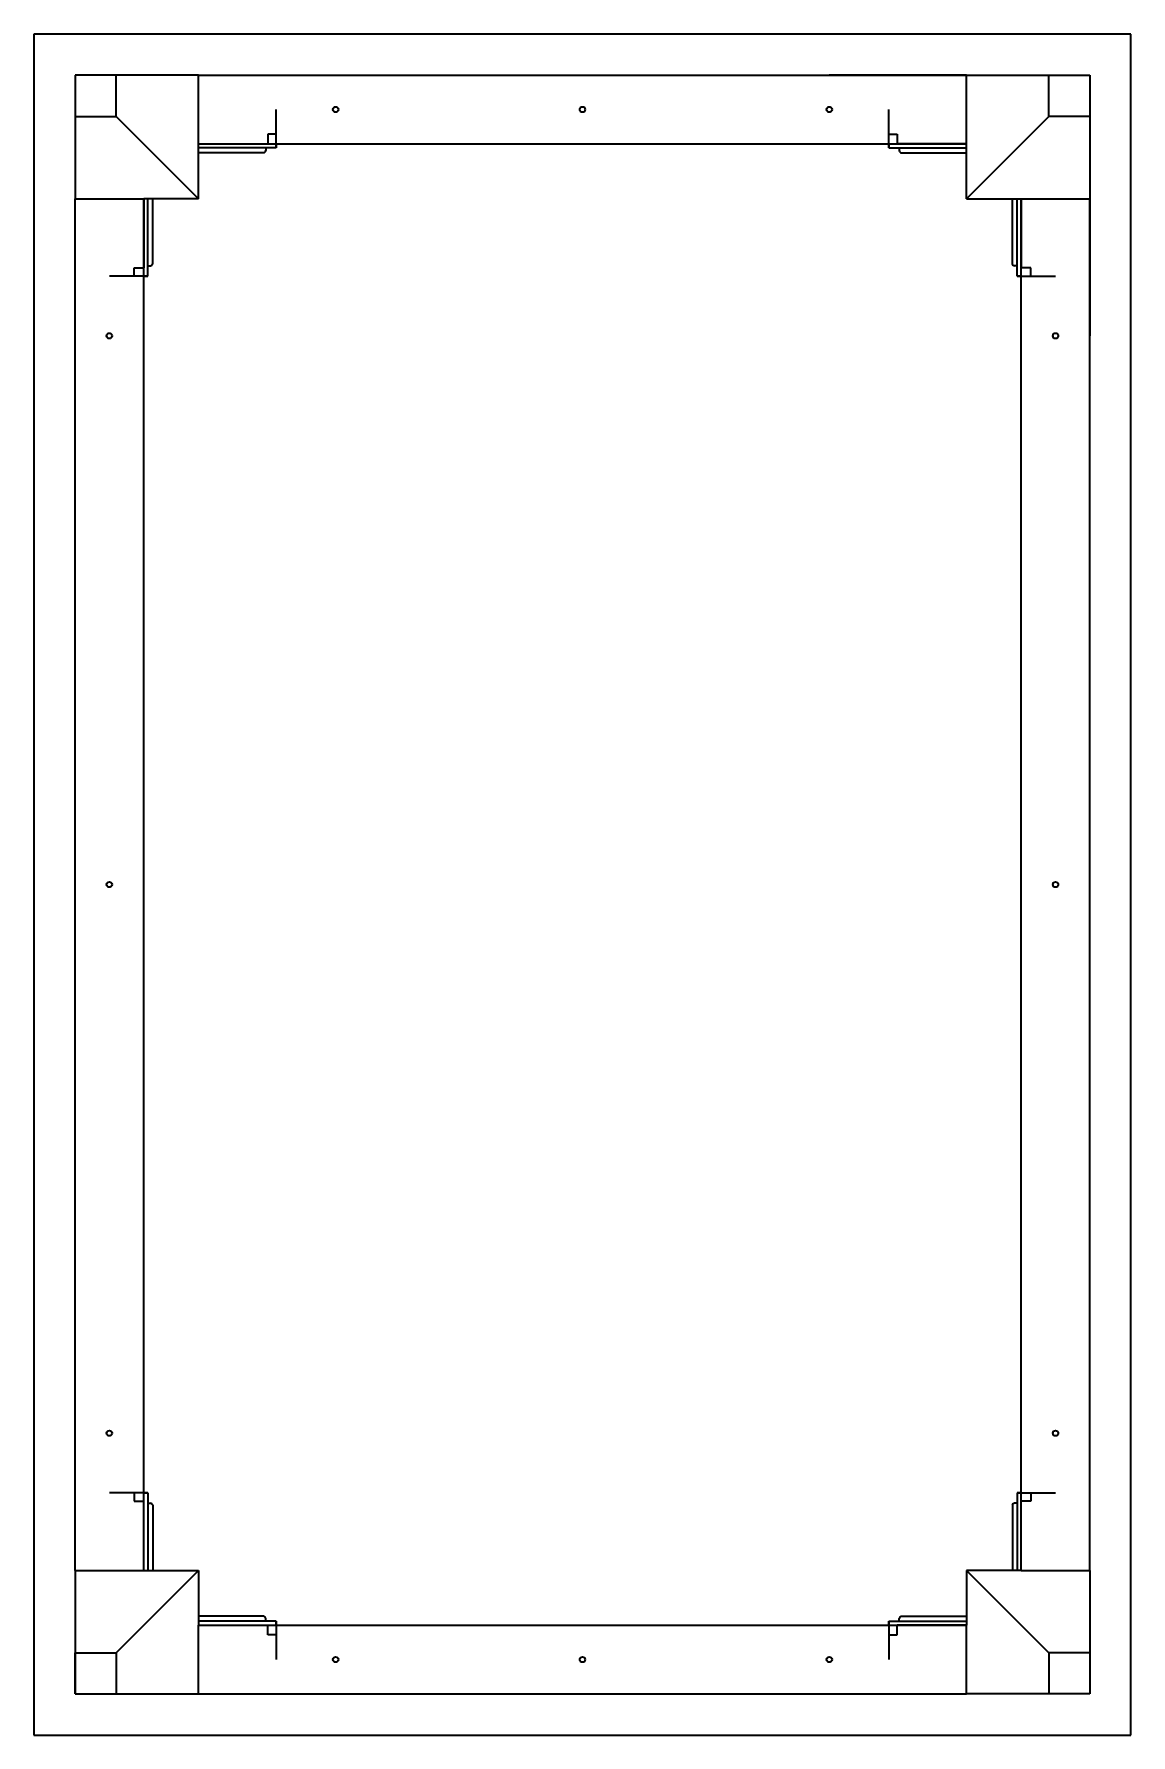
# Model space of a CAD drawing. Header units: millimetres. Extents: x 479 to 7862, y 682 to 3104.
# Drawn here: x 479 to 1279, y 1600 to 2840 of the extents above; entities that cross this region are included whole.
import ezdxf

# ---------------------------------------------------------------- set-up
doc = ezdxf.new("R2010")
doc.units = ezdxf.units.MM
doc.layers.add('IF-FURN', color=7, linetype='Continuous', lineweight=35)

msp = doc.modelspace()

# ---------------------------------------------------------------- linework, layer by layer
at = {"layer": 'IF-FURN'}
for p, q in [((478.8, 2839.6), (478.8, 1599.6)), ((1278.8, 2839.6), (478.8, 2839.6)), ((1278.8, 1599.6), (1278.8, 2839.6)), ((598.8, 2809.6), (508.8, 2809.6)), ((508.8, 2809.6), (508.8, 2719.6)), ((538.8, 2779.6), (538.8, 2809.6)), ((598.8, 2809.6), (1158.8, 2809.6)), ((598.8, 2759.6), (598.8, 2809.6)), ((1158.8, 2809.6), (1058.8, 2809.6)), ((1158.8, 2759.6), (1158.8, 2809.6)), ((1158.8, 2809.6), (1248.8, 2809.6)), ((1218.8, 2779.6), (1218.8, 2809.6)), ((1248.8, 2809.6), (1248.8, 2719.6)), ((508.8, 2779.6), (538.8, 2779.6)), ((598.8, 2719.6), (538.8, 2779.6)), ((655.4, 2756.6), (655.4, 2784.6)), ((1102.3, 2756.6), (1102.3, 2784.6)), ((1158.8, 2719.6), (1218.8, 2779.6)), ((1248.8, 2779.6), (1218.8, 2779.6)), ((655.4, 2766.6), (649.4, 2766.6)), ((649.4, 2766.6), (649.4, 2759.6)), ((655.4, 2759.6), (655.4, 2766.6)), ((1102.3, 2759.6), (1102.3, 2766.6)), ((1102.3, 2766.6), (1105.3, 2766.6)), ((1102.3, 2766.6), (1108.3, 2766.6)), ((1108.3, 2766.6), (1108.3, 2759.6)), ((598.8, 2759.6), (1158.8, 2759.6)), ((598.8, 2759.6), (649.4, 2759.6)), ((598.8, 2719.6), (598.8, 2759.6)), ((655.4, 2756.6), (598.8, 2756.6)), ((646.6, 2753.1), (598.8, 2753.1)), ((646.6, 2753.1), (598.8, 2753.1)), ((647.9, 2756.6), (647.9, 2754.6)), ((655.4, 2759.6), (655.4, 2756.6)), ((1102.3, 2759.6), (1102.3, 2756.6)), ((1102.3, 2756.6), (1158.8, 2756.6)), ((1158.8, 2759.6), (1108.3, 2759.6)), ((1108.3, 2756.6), (1109.8, 2756.6)), ((1109.8, 2756.6), (1109.8, 2754.6)), ((1109.8, 2756.6), (1117.3, 2756.6)), ((1111.1, 2753.1), (1158.8, 2753.1)), ((1158.8, 2719.6), (1158.8, 2759.6)), ((508.8, 1719.6), (508.8, 2719.6)), ((508.8, 2719.6), (558.8, 2719.6)), ((558.8, 1719.6), (558.8, 2719.6)), ((558.8, 2719.6), (558.8, 2669.1)), ((598.8, 2719.6), (558.8, 2719.6)), ((561.8, 2663.1), (561.8, 2719.6)), ((565.4, 2671.9), (565.4, 2719.6)), ((1158.8, 2719.6), (1198.8, 2719.6)), ((1192.3, 2671.9), (1192.3, 2719.6)), ((1192.3, 2671.9), (1192.3, 2719.6)), ((1195.8, 2663.1), (1195.8, 2719.6)), ((1198.8, 1719.6), (1198.8, 2719.6)), ((1198.8, 2719.6), (1248.8, 2719.6)), ((1198.8, 2719.6), (1198.8, 2669.1)), ((1248.8, 1719.6), (1248.8, 2719.6)), ((1248.8, 2719.6), (1248.8, 2619.6)), ((551.8, 2663.1), (551.8, 2669.1)), ((551.8, 2669.1), (558.8, 2669.1)), ((551.8, 2663.1), (551.8, 2666.1)), ((561.8, 2670.6), (561.8, 2678.1)), ((561.8, 2669.1), (561.8, 2670.6)), ((561.8, 2670.6), (563.8, 2670.6)), ((1195.8, 2670.6), (1193.8, 2670.6)), ((1205.8, 2669.1), (1198.8, 2669.1)), ((1205.8, 2663.1), (1205.8, 2669.1)), ((561.8, 2663.1), (533.8, 2663.1)), ((558.8, 2663.1), (551.8, 2663.1)), ((558.8, 2663.1), (561.8, 2663.1)), ((1198.8, 2663.1), (1195.8, 2663.1)), ((1195.8, 2663.1), (1223.8, 2663.1)), ((1198.8, 2663.1), (1205.8, 2663.1)), ((561.8, 1776.2), (533.8, 1776.2)), ((558.8, 1776.2), (551.8, 1776.2)), ((551.8, 1776.2), (551.8, 1770.2)), ((558.8, 1776.2), (561.8, 1776.2)), ((561.8, 1776.2), (561.8, 1719.6)), ((1198.8, 1776.2), (1195.8, 1776.2)), ((1195.8, 1776.2), (1195.8, 1719.6)), ((1195.8, 1776.2), (1223.8, 1776.2)), ((1198.8, 1776.2), (1205.8, 1776.2)), ((1205.8, 1776.2), (1205.8, 1773.2)), ((1205.8, 1776.2), (1205.8, 1770.2)), ((551.8, 1770.2), (558.8, 1770.2)), ((558.8, 1719.6), (558.8, 1770.2)), ((561.8, 1768.7), (563.8, 1768.7)), ((565.4, 1767.4), (565.4, 1719.6)), ((565.4, 1767.4), (565.4, 1719.6)), ((1192.3, 1767.4), (1192.3, 1719.6)), ((1195.8, 1768.7), (1193.8, 1768.7)), ((1195.8, 1770.2), (1195.8, 1768.7)), ((1195.8, 1768.7), (1195.8, 1761.2)), ((1198.8, 1719.6), (1198.8, 1770.2)), ((1205.8, 1770.2), (1198.8, 1770.2)), ((508.8, 1719.6), (558.8, 1719.6)), ((508.8, 1719.6), (508.8, 1629.6)), ((598.8, 1719.6), (538.8, 1659.6)), ((558.8, 1719.6), (598.8, 1719.6)), ((598.8, 1719.6), (598.8, 1679.6)), ((1198.8, 1719.6), (1158.8, 1719.6)), ((1158.8, 1719.6), (1158.8, 1679.6)), ((1158.8, 1719.6), (1218.8, 1659.6)), ((1198.8, 1719.6), (1248.8, 1719.6)), ((1248.8, 1719.6), (1248.8, 1629.6)), ((646.6, 1686.2), (598.8, 1686.2)), ((655.4, 1682.6), (598.8, 1682.6)), ((598.8, 1679.6), (1158.8, 1679.6)), ((598.8, 1679.6), (1158.8, 1679.6)), ((598.8, 1629.6), (598.8, 1679.6)), ((598.8, 1679.6), (649.4, 1679.6)), ((647.9, 1682.6), (640.4, 1682.6)), ((647.9, 1682.6), (647.9, 1684.6)), ((649.4, 1682.6), (647.9, 1682.6)), ((649.4, 1672.6), (649.4, 1679.6)), ((655.4, 1679.6), (655.4, 1682.6)), ((655.4, 1682.6), (655.4, 1654.6)), ((655.4, 1679.6), (655.4, 1672.6)), ((1102.3, 1679.6), (1102.3, 1682.6)), ((1102.3, 1682.6), (1158.8, 1682.6)), ((1102.3, 1682.6), (1102.3, 1654.6)), ((1102.3, 1679.6), (1102.3, 1672.6)), ((1158.8, 1679.6), (1108.3, 1679.6)), ((1108.3, 1672.6), (1108.3, 1679.6)), ((1109.8, 1682.6), (1109.8, 1684.6)), ((1111.1, 1686.2), (1158.8, 1686.2)), ((1111.1, 1686.2), (1158.8, 1686.2)), ((1158.8, 1629.6), (1158.8, 1679.6)), ((655.4, 1672.6), (649.4, 1672.6)), ((655.4, 1672.6), (652.4, 1672.6)), ((1102.3, 1672.6), (1108.3, 1672.6)), ((508.8, 1629.6), (508.8, 1659.6)), ((508.8, 1659.6), (538.8, 1659.6)), ((538.8, 1659.6), (538.8, 1629.6)), ((1248.8, 1659.6), (1218.8, 1659.6)), ((1218.8, 1659.6), (1218.8, 1629.6)), ((508.8, 1629.6), (598.8, 1629.6)), ((598.8, 1629.6), (1158.8, 1629.6)), ((598.8, 1629.6), (1158.8, 1629.6)), ((1248.8, 1629.6), (1158.8, 1629.6)), ((478.8, 1599.6), (1278.8, 1599.6))]:
    msp.add_line(p, q, dxfattribs=at)
for centre in [(698.8, 2784.6), (878.8, 2784.6), (1058.8, 2784.6), (533.8, 2619.6), (1223.8, 2619.6), (533.8, 2219.6), (1223.8, 2219.6), (533.8, 1819.6), (1223.8, 1819.6), (698.8, 1654.6), (878.8, 1654.6), (1058.8, 1654.6)]:
    msp.add_circle(centre, 2, dxfattribs=at)
for centre, start, end in [((645.7, 2755.1), 293.3966, 346.9705), ((1112, 2755.1), 193.0295, 246.6034), ((563.3, 2672.8), 283.0295, 336.6034), ((1194.3, 2672.8), 203.3966, 256.9705), ((563.3, 1766.5), 23.3966, 76.9705), ((1194.3, 1766.5), 103.0295, 156.6034), ((645.7, 1684.1), 13.0295, 66.6034), ((1112, 1684.1), 113.3966, 166.9705)]:
    msp.add_arc(centre, 2.22, start, end, dxfattribs=at)

doc.saveas('drawing.dxf')
